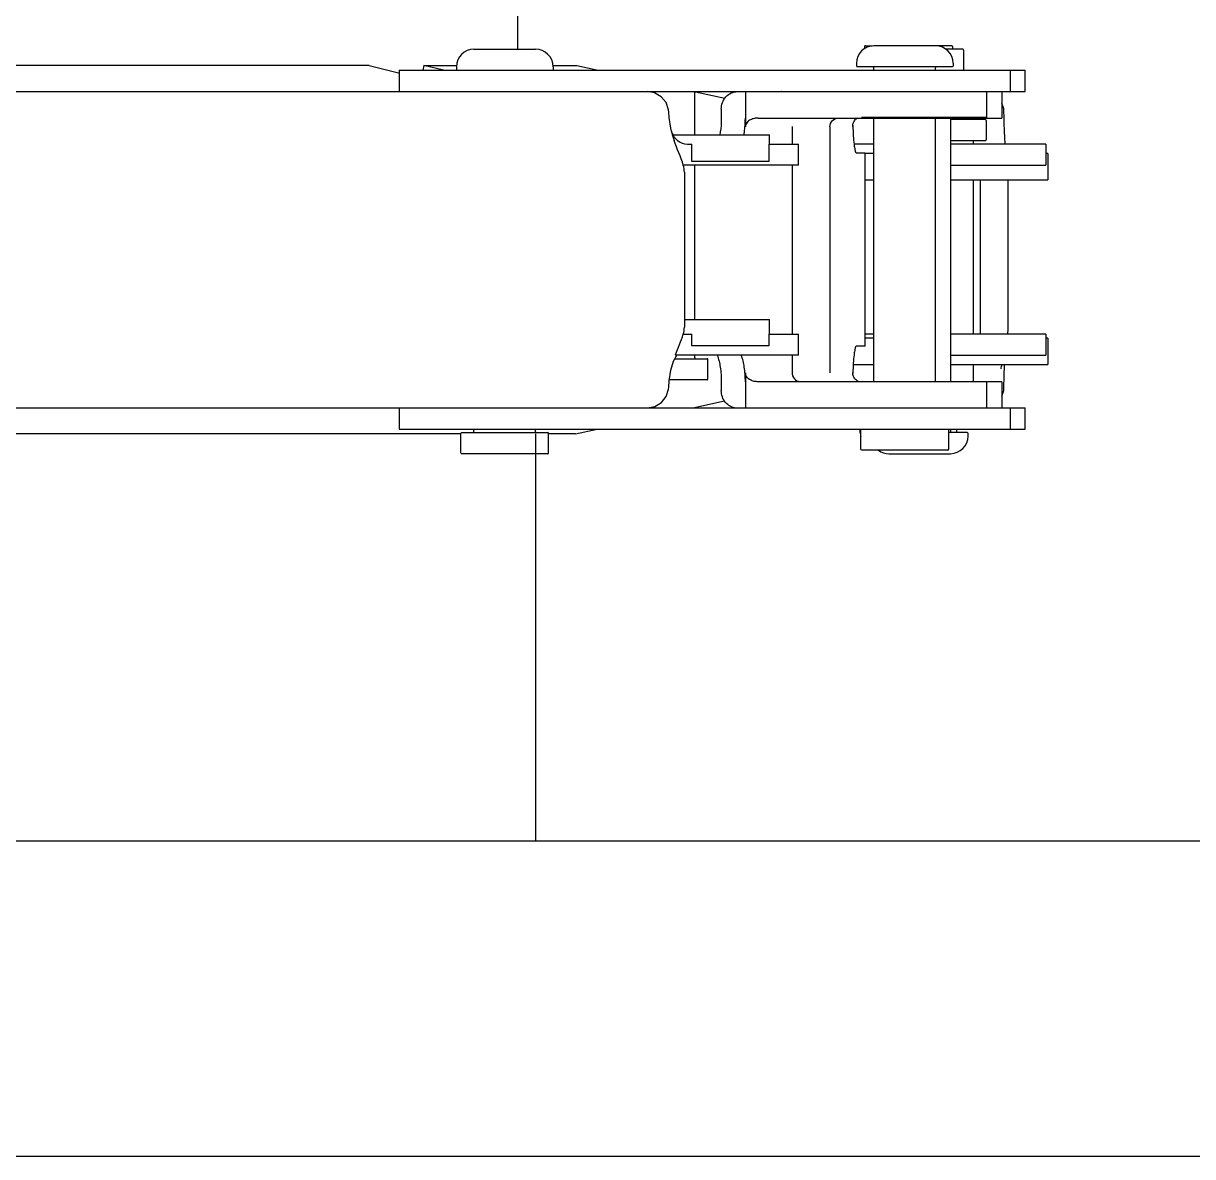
# Model space of a CAD drawing. Header units: millimetres. Extents: x 7589 to 12925, y 625 to 5429.
# Drawn here: x 12179 to 12245.5, y 3599.5 to 3664 of the extents above; entities that cross this region are included whole.
import ezdxf

# ---------------------------------------------------------------- set-up
doc = ezdxf.new("R2010")
doc.units = ezdxf.units.MM
doc.header["$LTSCALE"] = 307.34
doc.layers.get('0').update_dxf_attribs({"linetype": 'CONTINUOUS'})

msp = doc.modelspace()

# ---------------------------------------------------------------- linework, layer by layer
at = {"color": 0, "linetype": 'Continuous'}
for p, q in [((12207.16213, 3662.49703), (12207.16213, 3729.19849)), ((12204.65862, 3662.49703), (12208.15862, 3662.49703)), ((12226.88479, 3662.64703), (12226.88479, 3662.53786)), ((12226.93467, 3662.69703), (12227.32277, 3662.69703)), ((12231.83491, 3662.69703), (12227.41763, 3662.69703)), ((12232.46973, 3662.49703), (12231.50368, 3662.49703)), ((12231.88479, 3662.64703), (12231.88479, 3662.49703)), ((12232.51961, 3662.44703), (12232.51961, 3661.34703)), ((12198.70167, 3661.56476), (12005.81835, 3661.56476)), ((12198.70167, 3661.56476), (12200.37191, 3661.1494)), ((12201.80943, 3661.56476), (12201.75554, 3661.29703)), ((12201.80943, 3661.56476), (12203.65862, 3661.56476)), ((12202.92295, 3661.29703), (12201.80943, 3661.56476)), ((12203.65862, 3661.49703), (12203.65862, 3661.34703)), ((12209.1497, 3661.56476), (12210.50591, 3661.56476)), ((12209.15862, 3661.49703), (12209.15862, 3661.34703)), ((12210.50591, 3661.56476), (12211.72283, 3661.29703)), ((12226.41763, 3661.69703), (12226.41763, 3661.54703)), ((12226.41763, 3661.54703), (12226.43228, 3661.51168)), ((12226.43228, 3661.51168), (12226.46763, 3661.49703)), ((12231.86763, 3661.49703), (12226.46763, 3661.49703)), ((12227.40299, 3661.48239), (12227.36763, 3661.49703)), ((12227.41763, 3661.44703), (12227.40299, 3661.48239)), ((12227.41763, 3661.29703), (12227.41763, 3661.44703)), ((12230.91763, 3661.44703), (12230.93228, 3661.48239)), ((12230.91763, 3661.29703), (12230.91763, 3661.44703)), ((12230.93228, 3661.48239), (12230.96763, 3661.49703)), ((12231.90299, 3661.51168), (12231.86763, 3661.49703)), ((12231.91763, 3661.54703), (12231.90299, 3661.51168)), ((12231.91763, 3661.69703), (12231.91763, 3661.54703)), ((12200.40862, 3661.29703), (12200.40862, 3660.09703)), ((12200.40862, 3661.29703), (12236.01961, 3661.29703)), ((12203.65862, 3661.34703), (12203.67326, 3661.31168)), ((12209.15862, 3661.34703), (12209.14397, 3661.31168)), ((12235.16763, 3661.29703), (12235.16763, 3660.09703)), ((12236.01961, 3660.09703), (12236.01961, 3661.29703)), ((12140.39774, 3660.09703), (12236.01961, 3660.09703)), ((12217.21989, 3660.04703), (12217.23454, 3660.08239)), ((12220.09936, 3660.0856), (12220.09936, 3658.0856)), ((12233.83804, 3658.60847), (12233.83804, 3660.09703)), ((12234.69002, 3660.0856), (12234.69002, 3658.5856)), ((12217.21989, 3657.62139), (12217.21989, 3660.04703)), ((12217.26562, 3660.07762), (12218.93904, 3659.70947)), ((12218.72961, 3659.0856), (12218.72961, 3658.5856)), ((12220.83022, 3658.5856), (12234.69002, 3658.5856)), ((12222.75554, 3658.10847), (12222.75554, 3657.09703)), ((12233.83804, 3658.60847), (12226.70425, 3658.60847)), ((12227.41763, 3643.60847), (12227.41763, 3658.5856)), ((12230.91763, 3643.60847), (12230.91763, 3658.5856)), ((12231.76961, 3658.5856), (12231.76961, 3643.60847)), ((12233.75424, 3658.49703), (12231.76961, 3658.49703)), ((12233.80412, 3658.44703), (12233.80412, 3657.34703)), ((12215.97957, 3657.62139), (12221.46989, 3657.62139)), ((12215.97957, 3657.62139), (12216.01825, 3657.55502)), ((12221.46989, 3657.09703), (12221.46989, 3657.62139)), ((12224.90601, 3658.0856), (12224.90601, 3644.0856)), ((12216.79922, 3657.09703), (12217.05872, 3657.09703)), ((12217.05872, 3656.12139), (12217.05872, 3657.09703)), ((12221.44047, 3657.09703), (12221.44047, 3656.12139)), ((12221.44047, 3657.09703), (12223.12453, 3657.09703)), ((12223.12453, 3655.89703), (12223.12453, 3657.09703)), ((12227.41763, 3657.09703), (12226.28489, 3657.09703)), ((12231.76961, 3657.29703), (12233.75424, 3657.29703)), ((12237.19448, 3657.09703), (12231.76961, 3657.09703)), ((12233.05412, 3657.24703), (12233.05412, 3657.09703)), ((12237.19495, 3657.09703), (12237.19495, 3655.89703)), ((12221.44047, 3656.12139), (12217.05872, 3656.12139)), ((12226.41095, 3656.60847), (12226.92042, 3656.60847)), ((12226.92042, 3645.60847), (12226.92042, 3656.60847)), ((12227.41763, 3656.57267), (12226.92042, 3656.57267)), ((12237.30412, 3656.57267), (12237.19495, 3656.57267)), ((12237.30412, 3656.57267), (12237.30412, 3655.07267)), ((12223.12453, 3655.89703), (12216.56906, 3655.89703)), ((12216.63093, 3655.50812), (12216.63093, 3646.68594)), ((12217.21989, 3647.12139), (12217.21989, 3655.89703)), ((12222.75554, 3655.89703), (12222.75554, 3646.29703)), ((12231.76961, 3655.89703), (12237.19448, 3655.89703)), ((12226.92042, 3655.07267), (12227.41763, 3655.07267)), ((12231.76961, 3655.07267), (12237.30412, 3655.07267)), ((12233.05412, 3655.07267), (12233.05412, 3646.29703)), ((12233.4723, 3646.29703), (12233.4723, 3655.07267)), ((12235.03913, 3655.07267), (12235.03915, 3646.68594)), ((12216.63093, 3647.12139), (12221.46989, 3647.12139)), ((12221.46989, 3646.29703), (12221.46989, 3647.12139)), ((12216.56906, 3646.29703), (12217.05872, 3646.29703)), ((12217.05872, 3645.62139), (12217.05872, 3646.29703)), ((12221.44047, 3646.29703), (12221.44047, 3645.62139)), ((12221.44047, 3646.29703), (12223.12453, 3646.29703)), ((12223.12453, 3645.09703), (12223.12453, 3646.29703)), ((12227.41763, 3646.29703), (12226.92042, 3646.29703)), ((12237.19448, 3646.29703), (12231.76961, 3646.29703)), ((12237.19495, 3646.29703), (12237.19495, 3645.09703)), ((12221.44047, 3645.62139), (12217.05872, 3645.62139)), ((12226.92042, 3645.60847), (12226.41095, 3645.60847)), ((12227.41763, 3646.07267), (12226.92042, 3646.07267)), ((12237.30412, 3646.07267), (12237.19495, 3646.07267)), ((12237.30412, 3646.07267), (12237.30412, 3644.57267)), ((12216.09142, 3644.89703), (12217.91989, 3644.89703)), ((12223.12453, 3645.09703), (12216.11548, 3645.09703)), ((12216.17485, 3645.06807), (12216.19246, 3645.09703)), ((12217.21989, 3644.94703), (12217.21989, 3645.09703)), ((12217.21989, 3644.94703), (12217.23454, 3644.91168)), ((12217.23454, 3644.91168), (12217.26989, 3644.89703)), ((12217.95525, 3644.88239), (12217.91989, 3644.89703)), ((12217.96989, 3644.84703), (12217.95525, 3644.88239)), ((12217.96989, 3643.74703), (12217.96989, 3644.84703)), ((12222.75554, 3645.09703), (12222.75554, 3644.10847)), ((12231.76961, 3645.09703), (12237.19448, 3645.09703)), ((12226.23829, 3644.57267), (12227.41763, 3644.57267)), ((12231.76961, 3644.57267), (12237.30412, 3644.57267)), ((12233.05412, 3644.57267), (12233.05412, 3643.60847)), ((12217.91989, 3643.69703), (12215.77363, 3643.69703)), ((12217.91989, 3643.69703), (12217.95525, 3643.71168)), ((12217.95525, 3643.71168), (12217.96989, 3643.74703)), ((12218.72961, 3643.5856), (12218.72961, 3643.0856)), ((12220.09936, 3644.0856), (12220.09936, 3642.09703)), ((12227.02351, 3643.5856), (12220.83022, 3643.5856)), ((12223.19875, 3643.60847), (12233.83804, 3643.60847)), ((12233.83804, 3642.10847), (12233.83804, 3643.60847)), ((12234.69002, 3643.5856), (12233.87449, 3643.5856)), ((12234.69002, 3643.5856), (12234.69002, 3642.09703)), ((12217.11099, 3642.09703), (12218.91595, 3642.49437)), ((12140.39774, 3642.09703), (12236.01961, 3642.09703)), ((12200.40862, 3642.09703), (12200.40862, 3640.89703)), ((12235.16763, 3642.09703), (12235.16763, 3640.89703)), ((12236.01961, 3640.89703), (12236.01961, 3642.09703)), ((12200.40862, 3640.89703), (12236.01961, 3640.89703)), ((12204.65862, 3640.74703), (12204.65862, 3640.89703)), ((12208.15862, 3640.74703), (12208.15862, 3640.89703)), ((12210.44362, 3640.62931), (12211.6598, 3640.89703)), ((12226.63479, 3640.69703), (12226.63479, 3640.84703)), ((12226.66763, 3640.84703), (12226.68228, 3640.88239)), ((12226.66763, 3639.74703), (12226.66763, 3640.84703)), ((12231.66763, 3640.84703), (12231.65299, 3640.88239)), ((12231.66763, 3639.74703), (12231.66763, 3640.84703)), ((12231.76961, 3640.89703), (12231.76961, 3640.74703)), ((12232.13479, 3640.69703), (12232.13479, 3640.84703)), ((12203.90862, 3640.62935), (12009.87511, 3640.62935)), ((12203.90862, 3640.64703), (12203.92326, 3640.68239)), ((12203.90862, 3639.54703), (12203.90862, 3640.64703)), ((12203.92326, 3640.68239), (12203.95862, 3640.69703)), ((12203.95862, 3640.69703), (12208.85862, 3640.69703)), ((12204.64397, 3640.71168), (12204.60862, 3640.69703)), ((12204.65862, 3640.74703), (12204.64397, 3640.71168)), ((12208.15862, 3640.74703), (12208.17326, 3640.71168)), ((12208.16198, 3640.62935), (12208.16198, 3617.46186)), ((12208.17326, 3640.71168), (12208.20862, 3640.69703)), ((12208.89397, 3640.68239), (12208.85862, 3640.69703)), ((12208.90862, 3640.64703), (12208.89397, 3640.68239)), ((12210.44374, 3640.62935), (12208.89397, 3640.62935)), ((12208.90862, 3639.54703), (12208.90862, 3640.64703)), ((12232.71973, 3640.69703), (12231.66763, 3640.69703)), ((12232.76961, 3640.49703), (12232.76961, 3640.64703)), ((12203.92326, 3639.51168), (12203.90862, 3639.54703)), ((12203.95862, 3639.49703), (12203.92326, 3639.51168)), ((12208.85862, 3639.49703), (12203.95862, 3639.49703)), ((12208.16198, 3639.49703), (12208.16198, 3617.46186)), ((12208.85862, 3639.49703), (12208.89397, 3639.51168)), ((12208.89397, 3639.51168), (12208.90862, 3639.54703)), ((12226.68228, 3639.71168), (12226.66763, 3639.74703)), ((12226.71763, 3639.69703), (12226.68228, 3639.71168)), ((12231.61763, 3639.69703), (12226.71763, 3639.69703)), ((12228.26962, 3639.49703), (12231.76961, 3639.49703)), ((12231.61763, 3639.69703), (12231.65299, 3639.71168)), ((12231.65299, 3639.71168), (12231.66763, 3639.74703)), ((12453.74687, 3617.46186), (11804.2292, 3617.46186)), ((12453.74687, 3617.46186), (11804.2292, 3617.46186)), ((12453.74687, 3599.52202), (11803.66322, 3599.52202)), ((12453.74687, 3599.52202), (11803.66322, 3599.52202))]:
    msp.add_line(p, q, dxfattribs=at)
for points in [[(12215.7387, 3658.91157), (12215.72678, 3659.04328), (12215.5877, 3659.46033), (12215.31419, 3659.79871), (12214.93565, 3660.02145), (12214.50856, 3660.09703)], [(12234.81457, 3658.90406), (12234.79665, 3659.10376), (12234.69382, 3659.42168), (12234.69002, 3659.42731)], [(12215.8904, 3657.84287), (12215.8524, 3658.00027), (12215.75857, 3658.60572), (12215.7391, 3658.91177)], [(12234.87718, 3657.11115), (12234.85569, 3657.46568), (12234.83766, 3657.85667), (12234.82421, 3658.27481), (12234.81613, 3658.71373), (12234.81447, 3658.90404)], [(12215.73921, 3643.2857), (12215.76278, 3643.63165), (12215.86603, 3644.25334), (12216.01883, 3644.74819), (12216.17485, 3645.06807)], [(12234.81447, 3643.29003), (12234.82297, 3643.86872), (12234.84895, 3644.57267)], [(12214.50856, 3642.09703), (12214.93974, 3642.17412), (12215.3209, 3642.40119), (12215.59427, 3642.74589), (12215.72919, 3643.16839), (12215.73883, 3643.28591)], [(12234.69002, 3642.76675), (12234.69382, 3642.77239), (12234.79665, 3643.09031), (12234.81457, 3643.29001)]]:
    msp.add_lwpolyline(points, dxfattribs=at)
for centre, radius, start, end in [((12204.65862, 3661.49703), 1, 90, 180), ((12208.15862, 3661.49703), 1, 0, 90), ((12227.41763, 3661.69703), 1, 90, 180), ((12226.93479, 3662.64703), 0.05, 90.1372576, 180), ((12230.91763, 3661.69703), 1, 0, 90), ((12231.83479, 3662.64703), 0.05, 0, 89.8630957), ((12232.46961, 3662.44703), 0.05, 0, 89.8627424), ((12222.31086, 3659.32288), 0.78552, 99.7611616, 102.0075294), ((12243.50678, 3658.60306), 17.29824, 181.4410952, 181.6505385), ((12243.03078, 3658.58903), 16.82203, 181.6494598, 182.0372899), ((12233.75412, 3658.44703), 0.05, 0, 89.8592451), ((12221.32747, 3659.15891), 5.59759, 193.2436732, 193.5782633), ((12221.67777, 3659.24559), 5.95845, 193.5976185, 195.6951228), ((12222.19268, 3659.38844), 6.4928, 195.6795739, 196.5457502), ((12222.87147, 3659.59287), 7.2017, 196.5669021, 198.4972501), ((12216.9531, 3658.15919), 1.11309, 212.8737712, 217.3414558), ((12233.10412, 3657.24703), 0.05, 90.1096601, 180), ((12233.75412, 3657.34703), 0.05, 270.1407549, 0), ((12225.05676, 3641.83874), 9.51646, 159.8120071, 159.977756), ((12243.01298, 3643.62899), 16.80423, 177.9721005, 178.35271), ((12243.49403, 3643.61484), 17.28548, 178.3516648, 178.5605685), ((12226.68479, 3640.84703), 0.05, 157.5332621, 180), ((12227.63479, 3640.69703), 1, 180, 194.2073116), ((12231.81961, 3640.74703), 0.05, 180, 269.8915603), ((12231.76961, 3640.49703), 1, 270, 0), ((12232.71961, 3640.64703), 0.05, 0, 89.8669515), ((12228.26961, 3640.49703), 1, 233.3892783, 270)]:
    msp.add_arc(centre, radius, start, end, dxfattribs=at)
for points, knots in [([(12218.72961, 3659.0856), (12218.72961, 3659.33792), (12218.87311, 3659.7326), (12219.27957, 3660.0313), (12219.52372, 3660.08555), (12219.64269, 3660.0856)], [0, 0, 0, 0, 0.51127377, 0.75893365, 1, 1, 1, 1]), ([(12218.72961, 3658.5856), (12218.72961, 3658.50156), (12218.72263, 3658.17733), (12218.68969, 3657.8532), (12218.64572, 3657.61697)], [0, 0, 0, 0, 0.25910925, 1, 1, 1, 1]), ([(12220.01519, 3657.61679), (12220.02934, 3657.69251), (12220.07996, 3658.01304), (12220.09936, 3658.33821), (12220.09936, 3658.5856)], [0, 0, 0, 0, 0.23743455, 1, 1, 1, 1]), ([(12220.83049, 3658.5856), (12220.7552, 3658.58556), (12220.60258, 3658.56958), (12220.38061, 3658.49199), (12220.17568, 3658.346), (12220.09936, 3658.17498), (12220.09936, 3658.0856)], [0, 0, 0, 0, 0.23363909, 0.47180342, 0.72264765, 1, 1, 1, 1]), ([(12224.90601, 3658.0856), (12224.90601, 3658.21555), (12225.02369, 3658.48508), (12225.29479, 3658.58552), (12225.42469, 3658.5856)], [0, 0, 0, 0, 0.50009844, 1, 1, 1, 1]), ([(12226.20844, 3658.10847), (12226.20844, 3658.11959), (12226.20912, 3658.14175), (12226.21104, 3658.16383), (12226.21228, 3658.1748)], [0, 0, 0, 0, 0.50176467, 1, 1, 1, 1]), ([(12226.41896, 3658.54546), (12226.43185, 3658.55421), (12226.45802, 3658.56988), (12226.48593, 3658.58221), (12226.49986, 3658.58734)], [0, 0, 0, 0, 0.51208633, 1, 1, 1, 1]), ([(12216.06816, 3657.48403), (12216.11488, 3657.42279), (12216.30696, 3657.21668), (12216.59504, 3657.09859), (12216.79922, 3657.09703)], [0, 0, 0, 0, 0.27393015, 1, 1, 1, 1]), ([(12226.21938, 3657.99101), (12226.22601, 3657.80474), (12226.24384, 3657.47765), (12226.2836, 3657.02406), (12226.3337, 3656.79145), (12226.37288, 3656.60847), (12226.41095, 3656.60847)], [0, 0, 0, 0, 0.39722601, 0.71332947, 0.91886203, 1, 1, 1, 1]), ([(12226.41095, 3645.60847), (12226.37282, 3645.60847), (12226.33366, 3645.42511), (12226.28348, 3645.19212), (12226.24371, 3644.73777), (12226.22589, 3644.41016), (12226.21928, 3644.22362)], [0, 0, 0, 0, 0.08114197, 0.28671634, 0.60284264, 1, 1, 1, 1]), ([(12218.49509, 3645.10189), (12218.58117, 3644.88381), (12218.69477, 3644.37797), (12218.72961, 3643.86456), (12218.72961, 3643.5856)], [0, 0, 0, 0, 0.45664951, 1, 1, 1, 1]), ([(12220.09936, 3643.5856), (12220.09936, 3643.86466), (12220.06432, 3644.37826), (12219.95037, 3644.88426), (12219.86395, 3645.10229)], [0, 0, 0, 0, 0.54334996, 1, 1, 1, 1]), ([(12220.83049, 3643.5856), (12220.7552, 3643.58563), (12220.60258, 3643.60161), (12220.38061, 3643.6792), (12220.17568, 3643.82519), (12220.09936, 3643.99621), (12220.09936, 3644.0856)], [0, 0, 0, 0, 0.23363797, 0.47180133, 0.72264431, 1, 1, 1, 1]), ([(12222.75554, 3644.10847), (12222.75554, 3643.98139), (12222.83902, 3643.72818), (12223.08502, 3643.60847), (12223.19875, 3643.60847)], [0, 0, 0, 0, 0.52771732, 1, 1, 1, 1]), ([(12226.21226, 3644.04235), (12226.21102, 3644.05329), (12226.20912, 3644.0753), (12226.20844, 3644.09739), (12226.20844, 3644.10847)], [0, 0, 0, 0, 0.49824418, 1, 1, 1, 1]), ([(12219.56461, 3642.08941), (12219.34078, 3642.11111), (12218.8864, 3642.36212), (12218.72961, 3642.84619), (12218.72961, 3643.0856)], [0, 0, 0, 0, 0.48436268, 1, 1, 1, 1])]:
    msp.add_open_spline(points, degree=3, knots=knots, dxfattribs=at)
for points in [[(12226.21228, 3658.1748), (12226.22014, 3658.24409), (12226.23975, 3658.3134), (12226.27171, 3658.37538)], [(12226.27171, 3658.37538), (12226.30608, 3658.44202), (12226.35694, 3658.5033), (12226.41896, 3658.54546)], [(12215.87875, 3657.87654), (12215.88906, 3657.8328), (12215.90273, 3657.78975), (12215.9191, 3657.7479)], [(12215.9191, 3657.7479), (12215.94544, 3657.68058), (12215.97901, 3657.61573), (12216.01825, 3657.55502)], [(12216.56906, 3655.89703), (12216.43501, 3656.38091), (12216.2009, 3656.83183), (12216.04181, 3657.30807)], [(12216.63093, 3655.50812), (12216.63176, 3655.63939), (12216.60411, 3655.77053), (12216.56906, 3655.89703)], [(12216.12494, 3645.12289), (12216.26934, 3645.51562), (12216.45734, 3645.89378), (12216.56906, 3646.29703)], [(12216.56906, 3646.29703), (12216.60411, 3646.42354), (12216.63176, 3646.55468), (12216.63093, 3646.68594)], [(12235.03915, 3646.68594), (12235.03915, 3646.55589), (12235.02611, 3646.4258), (12235.00782, 3646.29703)], [(12234.64929, 3644.31748), (12234.66019, 3644.40457), (12234.67768, 3644.49115), (12234.70223, 3644.57542)], [(12226.27165, 3643.84168), (12226.2397, 3643.90369), (12226.2201, 3643.97304), (12226.21226, 3644.04235)], [(12226.4189, 3643.67154), (12226.35687, 3643.71371), (12226.306, 3643.77501), (12226.27165, 3643.84168)], [(12226.51216, 3643.62533), (12226.47918, 3643.63612), (12226.44759, 3643.65204), (12226.4189, 3643.67154)]]:
    msp.add_open_spline(points, degree=3, dxfattribs=at)

doc.saveas('drawing.dxf')
